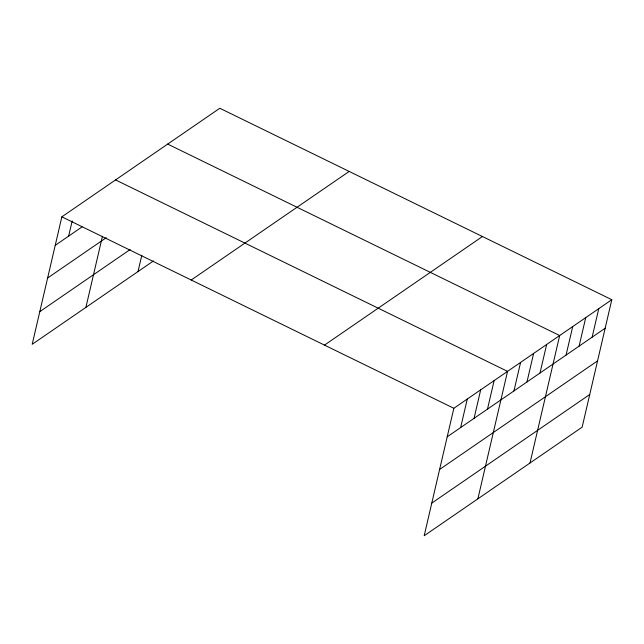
<?xml version="1.0" encoding="UTF-8"?>
<svg xmlns="http://www.w3.org/2000/svg" width="644" height="644" viewBox="0 0 644 644"><rect width="100%" height="100%" fill="white"/><g stroke="black" fill="none" stroke-linecap="round" stroke-linejoin="round"><path stroke-width="0.97" d="M611.8 299.702L453.843 408.288L424.187 535.744L582.144 427.165L611.8 299.702L219.813 108.256L61.856 216.835L32.2 344.298L153.505 260.909M68.65 236.123L72.192 220.916M85.902 307.373L102.444 236.284M138.025 271.543L141.825 255.217M460.637 427.576L467.27 399.063M474.065 418.35L480.698 389.829M487.492 409.117L494.125 380.604M477.888 498.826L507.553 371.371L115.566 179.918M513.944 390.932L520.585 362.411M526.977 381.973L533.61 353.451M540.01 373.013L546.643 344.5M530.012 462.996L559.676 335.54L167.69 144.087M566.068 355.094L572.709 326.58M579.101 346.142L585.734 317.621M592.134 337.182L598.767 308.661M55.223 245.356L82.078 226.897M47.624 278.007L106.22 237.725M39.799 311.648L130.152 249.534M191.212 280.019L349.169 171.433M324.487 345.112L482.445 236.525M447.21 436.809L605.167 328.223M439.611 469.46L597.568 360.873M431.786 503.093L589.735 394.514M61.856 216.835L453.843 408.288"/></g></svg>
